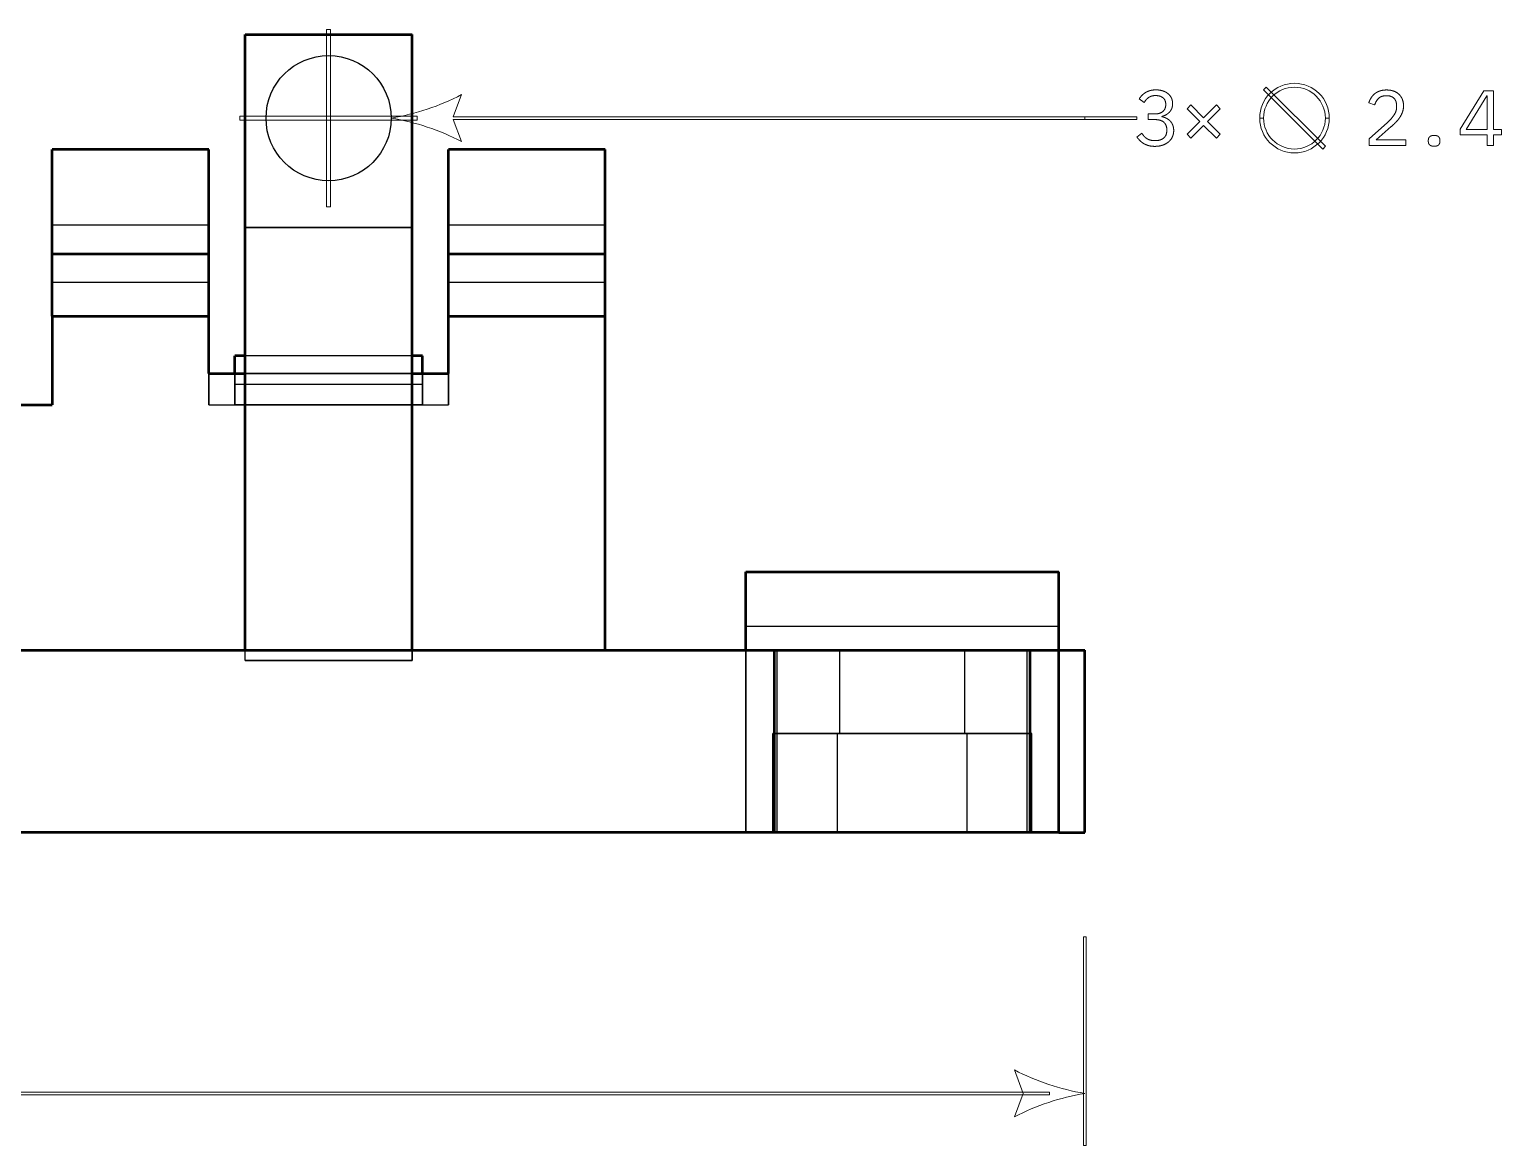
# Model space of a CAD drawing. Header units: millimetres. Extents: x 25 to 584, y 11 to 410.
# Drawn here: x 245.7 to 302.2, y 101.1 to 143.9 of the extents above; entities that cross this region are included whole.
import ezdxf

# ---------------------------------------------------------------- set-up
doc = ezdxf.new("R2010")
doc.units = ezdxf.units.MM
for name, color, linetype, lineweight in [('dims', 7, 'Continuous', 5), ('hidden', 7, 'Continuous', 25), ('part', 7, 'Continuous', 50)]:
    doc.layers.add(name, color=color, linetype=linetype, lineweight=lineweight)

msp = doc.modelspace()

# ---------------------------------------------------------------- linework, layer by layer
at = {"layer": 'dims'}
for p, q in [((257.126, 143.905), (257.126, 137.105)), ((257.276, 143.905), (257.126, 143.905)), ((257.276, 137.105), (257.276, 143.905)), ((261.983, 140.555), (262.301, 141.405)), ((288.291, 141.246), (288.48, 141.102)), ((293.163, 141.692), (293.056, 141.586)), ((293.056, 141.586), (295.324, 139.318)), ((295.431, 139.424), (293.163, 141.692)), ((301.506, 141.548), (300.6, 140.086)), ((300.825, 140.071), (301.62, 141.353)), ((301.872, 141.548), (301.506, 141.548)), ((301.62, 141.353), (301.632, 141.353)), ((301.632, 141.353), (301.632, 140.071)), ((301.872, 140.071), (301.872, 141.548)), ((260.601, 140.58), (253.801, 140.58)), ((253.801, 140.58), (253.801, 140.43)), ((260.601, 140.43), (260.601, 140.58)), ((288.867, 140.664), (288.636, 140.664)), ((288.636, 140.664), (288.636, 140.448)), ((289.305, 141.033), (289.305, 141.012)), ((290.268, 141.009), (290.121, 140.862)), ((290.121, 140.862), (290.61, 140.373)), ((290.757, 140.52), (290.268, 141.009)), ((291.246, 141.009), (290.757, 140.52)), ((290.904, 140.373), (291.393, 140.862)), ((291.393, 140.862), (291.246, 141.009)), ((297.093, 141.091), (297.318, 141.008)), ((298.161, 140.969), (298.161, 140.933)), ((253.801, 140.43), (260.601, 140.43)), ((286.201, 140.555), (261.983, 140.555)), ((262.301, 139.605), (261.983, 140.455)), ((261.983, 140.455), (286.201, 140.455)), ((286.201, 140.455), (286.201, 140.555)), ((288.201, 140.555), (286.201, 140.555)), ((286.201, 140.555), (286.201, 140.455)), ((286.201, 140.455), (288.201, 140.455)), ((288.201, 140.455), (288.201, 140.555)), ((288.636, 140.448), (288.885, 140.448)), ((289.161, 140.559), (289.161, 140.571)), ((289.347, 140.058), (289.347, 140.034)), ((290.61, 140.373), (290.121, 139.884)), ((290.268, 139.737), (290.757, 140.226)), ((290.757, 140.226), (291.246, 139.737)), ((291.393, 139.884), (290.904, 140.373)), ((292.908, 140.505), (293.058, 140.505)), ((293.058, 140.505), (292.908, 140.505)), ((295.428, 140.505), (295.578, 140.505)), ((295.578, 140.505), (295.428, 140.505)), ((297.81, 140.341), (297.111, 139.711)), ((297.372, 139.673), (297.957, 140.183)), ((300.6, 140.086), (300.6, 139.864)), ((301.632, 140.071), (300.825, 140.071)), ((302.184, 140.071), (301.872, 140.071)), ((302.184, 139.864), (302.184, 140.071)), ((288.39, 139.923), (288.201, 139.779)), ((290.121, 139.884), (290.268, 139.737)), ((291.246, 139.737), (291.393, 139.884)), ((297.111, 139.711), (297.111, 139.454)), ((297.111, 139.454), (298.509, 139.454)), ((298.509, 139.673), (297.372, 139.673)), ((298.509, 139.454), (298.509, 139.673)), ((299.376, 139.661), (299.376, 139.606)), ((299.82, 139.606), (299.82, 139.661)), ((300.6, 139.864), (301.632, 139.864)), ((301.632, 139.864), (301.632, 139.454)), ((301.632, 139.454), (301.872, 139.454)), ((301.872, 139.864), (302.184, 139.864)), ((301.872, 139.454), (301.872, 139.864)), ((295.324, 139.318), (295.431, 139.424)), ((257.126, 137.105), (257.276, 137.105)), ((286.251, 109.105), (286.151, 109.105)), ((286.151, 109.105), (286.151, 101.105)), ((286.251, 101.105), (286.251, 109.105)), ((283.501, 104.005), (283.839, 103.105)), ((284.851, 103.155), (220.013, 103.155)), ((220.013, 103.055), (284.851, 103.055)), ((283.839, 103.105), (283.501, 102.205)), ((284.851, 103.055), (284.851, 103.155)), ((286.151, 101.105), (286.251, 101.105))]:
    msp.add_line(p, q, dxfattribs=at)
for centre, radius, start, end in [((294.243, 140.505), 1.335, 0, 180), ((258.101, 149.505), 9.124, -80.5377, -62.5924), ((294.243, 140.505), 1.185, 0, 180), ((258.101, 131.505), 9.124, 62.5924, 80.5377), ((294.243, 140.505), 1.335, 180, 360), ((294.243, 140.505), 1.185, 180, 360), ((287.701, 112.105), 9.124, -117.4076, -99.4623), ((287.701, 94.105), 9.124, 99.4623, 117.4076)]:
    msp.add_arc(centre, radius, start, end, dxfattribs=at)
for points in [[(288.291, 141.246), (288.33, 141.309), (288.387, 141.37)], [(288.387, 141.37), (288.444, 141.432), (288.521, 141.48)], [(288.65, 141.295), (288.546, 141.222), (288.48, 141.102)], [(288.521, 141.48), (288.597, 141.528), (288.698, 141.558)], [(288.921, 141.369), (288.753, 141.369), (288.65, 141.295)], [(288.698, 141.558), (288.798, 141.588), (288.927, 141.588)], [(289.199, 141.285), (289.092, 141.369), (288.921, 141.369)], [(288.927, 141.588), (289.062, 141.588), (289.179, 141.553)], [(289.179, 141.553), (289.296, 141.519), (289.383, 141.451)], [(289.305, 141.033), (289.305, 141.201), (289.199, 141.285)], [(289.383, 141.451), (289.47, 141.384), (289.52, 141.285)], [(289.52, 141.285), (289.569, 141.186), (289.569, 141.06)], [(297.093, 141.091), (297.123, 141.184), (297.176, 141.273)], [(297.176, 141.273), (297.228, 141.361), (297.309, 141.43)], [(297.309, 141.43), (297.39, 141.499), (297.506, 141.541)], [(297.473, 141.267), (297.369, 141.169), (297.318, 141.008)], [(297.768, 141.364), (297.576, 141.364), (297.473, 141.267)], [(297.506, 141.541), (297.621, 141.584), (297.774, 141.584)], [(298.062, 141.261), (297.963, 141.364), (297.768, 141.364)], [(297.774, 141.584), (297.93, 141.584), (298.052, 141.539)], [(298.052, 141.539), (298.173, 141.494), (298.256, 141.412)], [(298.161, 140.969), (298.161, 141.158), (298.062, 141.261)], [(298.256, 141.412), (298.338, 141.331), (298.382, 141.22)], [(298.382, 141.22), (298.425, 141.109), (298.425, 140.978)], [(288.867, 140.664), (289.086, 140.664), (289.196, 140.761)], [(289.32, 140.634), (289.245, 140.592), (289.161, 140.571)], [(289.196, 140.761), (289.305, 140.859), (289.305, 141.012)], [(289.451, 140.736), (289.395, 140.676), (289.32, 140.634)], [(289.538, 140.877), (289.506, 140.796), (289.451, 140.736)], [(289.569, 141.06), (289.569, 140.958), (289.538, 140.877)], [(297.81, 140.341), (297.963, 140.479), (298.062, 140.625)], [(298.062, 140.625), (298.161, 140.771), (298.161, 140.933)], [(298.391, 140.753), (298.356, 140.648), (298.295, 140.552)], [(298.425, 140.978), (298.425, 140.858), (298.391, 140.753)], [(289.232, 140.346), (289.116, 140.448), (288.885, 140.448)], [(289.161, 140.559), (289.248, 140.541), (289.329, 140.5)], [(289.229, 139.743), (289.347, 139.845), (289.347, 140.034)], [(289.347, 140.058), (289.347, 140.244), (289.232, 140.346)], [(289.329, 140.5), (289.41, 140.46), (289.473, 140.395)], [(289.473, 140.395), (289.536, 140.331), (289.574, 140.239)], [(289.611, 140.031), (289.611, 139.896), (289.559, 139.783)], [(289.574, 140.239), (289.611, 140.148), (289.611, 140.031)], [(298.148, 140.364), (298.062, 140.273), (297.957, 140.183)], [(298.295, 140.552), (298.233, 140.456), (298.148, 140.364)], [(288.311, 139.647), (288.249, 139.71), (288.201, 139.779)], [(288.455, 139.533), (288.372, 139.584), (288.311, 139.647)], [(288.39, 139.923), (288.432, 139.86), (288.477, 139.809)], [(288.644, 139.452), (288.537, 139.482), (288.455, 139.533)], [(288.477, 139.809), (288.522, 139.758), (288.581, 139.72)], [(288.581, 139.72), (288.639, 139.683), (288.714, 139.662)], [(288.888, 139.422), (288.75, 139.422), (288.644, 139.452)], [(288.714, 139.662), (288.789, 139.641), (288.888, 139.641)], [(288.888, 139.641), (289.11, 139.641), (289.229, 139.743)], [(289.184, 139.467), (289.05, 139.422), (288.888, 139.422)], [(289.412, 139.591), (289.317, 139.512), (289.184, 139.467)], [(289.559, 139.783), (289.506, 139.671), (289.412, 139.591)], [(299.376, 139.661), (299.376, 139.739), (299.426, 139.79)], [(299.426, 139.477), (299.376, 139.529), (299.376, 139.606)], [(299.426, 139.79), (299.475, 139.841), (299.598, 139.841)], [(299.598, 139.426), (299.475, 139.426), (299.426, 139.477)], [(299.598, 139.841), (299.721, 139.841), (299.771, 139.79)], [(299.771, 139.477), (299.721, 139.426), (299.598, 139.426)], [(299.771, 139.79), (299.82, 139.739), (299.82, 139.661)], [(299.82, 139.606), (299.82, 139.529), (299.771, 139.477)]]:
    msp.add_open_spline(points, degree=2, dxfattribs=at)
at = {"layer": 'hidden'}
for p, q in [((254.001, 136.305), (254.001, 143.705)), ((254.001, 143.705), (260.401, 143.705)), ((260.401, 136.305), (260.401, 143.705)), ((252.601, 136.405), (246.601, 136.405)), ((254.001, 136.305), (254.001, 130.705)), ((254.001, 136.305), (260.401, 136.305)), ((260.401, 136.305), (254.001, 136.305)), ((260.401, 136.305), (260.401, 130.705)), ((267.801, 136.405), (261.801, 136.405)), ((246.601, 132.905), (246.601, 135.305)), ((246.601, 135.305), (252.601, 135.305)), ((252.601, 132.905), (252.601, 135.305)), ((261.801, 132.905), (261.801, 135.305)), ((261.801, 135.305), (267.801, 135.305)), ((267.801, 132.905), (267.801, 135.305)), ((252.601, 134.205), (246.601, 134.205)), ((267.801, 134.205), (261.801, 134.205)), ((246.601, 132.905), (252.601, 132.905)), ((246.601, 129.505), (246.601, 132.905)), ((252.601, 132.905), (246.601, 132.905)), ((252.601, 132.905), (246.601, 132.905)), ((252.601, 129.505), (252.601, 132.905)), ((261.801, 132.905), (267.801, 132.905)), ((261.801, 129.505), (261.801, 132.905)), ((267.801, 132.905), (261.801, 132.905)), ((267.801, 132.905), (261.801, 132.905)), ((267.801, 132.905), (267.801, 120.105)), ((253.601, 131.385), (253.601, 130.293)), ((260.401, 131.385), (254.001, 131.385)), ((260.801, 131.385), (260.801, 130.293)), ((252.601, 130.705), (252.601, 129.505)), ((252.601, 130.705), (253.601, 130.705)), ((253.601, 130.705), (260.801, 130.705)), ((253.601, 129.505), (253.601, 130.705)), ((254.001, 119.705), (254.001, 130.705)), ((260.401, 130.705), (254.001, 130.705)), ((260.401, 130.705), (260.401, 119.705)), ((260.801, 130.705), (261.801, 130.705)), ((260.801, 129.505), (260.801, 130.705)), ((261.801, 130.705), (261.801, 129.505)), ((260.801, 130.293), (253.601, 130.293)), ((253.601, 130.293), (253.601, 129.505)), ((260.801, 130.293), (260.801, 129.505)), ((236.311, 129.505), (246.601, 129.505)), ((252.601, 129.505), (261.801, 129.505)), ((252.601, 129.505), (253.601, 129.505)), ((260.801, 129.505), (253.601, 129.505)), ((260.801, 129.505), (261.801, 129.505)), ((273.201, 120.105), (273.201, 123.105)), ((285.201, 123.105), (273.201, 123.105)), ((285.201, 123.105), (273.201, 123.105)), ((273.201, 123.105), (285.201, 123.105)), ((285.201, 120.105), (285.201, 123.105)), ((285.201, 121.005), (273.201, 121.005)), ((204.761, 120.105), (273.201, 120.105)), ((254.001, 119.705), (254.001, 120.105)), ((260.401, 119.705), (254.001, 119.705)), ((254.001, 119.705), (260.401, 119.705)), ((260.401, 119.705), (260.401, 120.105)), ((274.407, 120.105), (267.801, 120.105)), ((273.201, 120.105), (267.801, 120.105)), ((273.201, 120.105), (273.201, 113.105)), ((273.201, 113.105), (273.201, 120.105)), ((273.201, 120.105), (285.201, 120.105)), ((273.201, 120.105), (285.201, 120.105)), ((274.407, 113.105), (274.407, 120.105)), ((276.801, 116.905), (276.801, 120.105)), ((276.801, 116.905), (276.801, 120.105)), ((281.601, 116.905), (281.601, 120.105)), ((281.601, 116.905), (281.601, 120.105)), ((283.996, 113.105), (283.996, 120.105)), ((285.201, 120.105), (283.996, 120.105)), ((285.201, 113.105), (285.201, 120.105)), ((285.201, 113.105), (285.201, 120.105)), ((285.201, 113.105), (285.201, 120.105)), ((285.201, 113.105), (285.201, 120.105)), ((285.201, 113.105), (285.201, 120.105)), ((286.201, 113.105), (286.201, 120.105)), ((276.719, 116.905), (274.236, 116.905)), ((274.236, 113.105), (274.236, 116.905)), ((274.236, 116.905), (276.719, 116.905)), ((276.719, 116.905), (274.236, 116.905)), ((274.236, 113.105), (274.236, 116.905)), ((274.236, 116.905), (276.719, 116.905)), ((281.684, 116.905), (276.719, 116.905)), ((276.719, 113.105), (276.719, 116.905)), ((276.719, 113.105), (276.719, 116.905)), ((276.719, 116.905), (281.684, 116.905)), ((281.684, 116.905), (276.719, 116.905)), ((276.719, 113.105), (276.719, 116.905)), ((276.719, 113.105), (276.719, 116.905)), ((276.719, 116.905), (281.684, 116.905)), ((284.167, 116.905), (281.684, 116.905)), ((281.684, 113.105), (281.684, 116.905)), ((281.684, 113.105), (281.684, 116.905)), ((281.684, 116.905), (284.167, 116.905)), ((284.167, 116.905), (281.684, 116.905)), ((281.684, 113.105), (281.684, 116.905)), ((281.684, 113.105), (281.684, 116.905)), ((281.684, 116.905), (284.167, 116.905)), ((284.167, 113.105), (284.167, 116.905)), ((284.167, 113.105), (284.167, 116.905)), ((203.556, 113.105), (274.407, 113.105)), ((204.761, 113.105), (273.201, 113.105)), ((204.761, 113.105), (273.201, 113.105)), ((276.719, 113.105), (274.236, 113.105)), ((274.236, 113.105), (276.719, 113.105)), ((276.719, 113.105), (274.236, 113.105)), ((274.236, 113.105), (276.719, 113.105)), ((281.684, 113.105), (276.719, 113.105)), ((276.719, 113.105), (281.684, 113.105)), ((281.684, 113.105), (276.719, 113.105)), ((276.719, 113.105), (281.684, 113.105)), ((281.684, 113.105), (284.167, 113.105)), ((284.167, 113.105), (281.684, 113.105)), ((281.684, 113.105), (284.167, 113.105)), ((284.167, 113.105), (281.684, 113.105)), ((283.996, 113.105), (285.201, 113.105))]:
    msp.add_line(p, q, dxfattribs=at)
msp.add_circle((257.201, 140.505), 2.4, dxfattribs=at)
msp.add_circle((257.201, 140.505), 2.4, dxfattribs=at)
for points, degree, knots in [([(246.601, 139.305), (246.601, 139.292), (246.601, 139.28), (246.601, 139.242), (246.601, 139.205), (246.601, 139.143), (246.601, 139.081), (246.601, 138.995), (246.601, 138.909), (246.601, 138.8), (246.601, 138.692), (246.601, 138.562), (246.601, 138.432), (246.601, 138.283), (246.601, 138.133), (246.601, 137.966), (246.601, 137.799), (246.601, 137.616), (246.601, 137.433), (246.601, 137.237), (246.601, 137.041), (246.601, 136.833), (246.601, 136.626), (246.601, 136.411), (246.601, 136.195), (246.601, 135.754), (246.601, 135.305)], 2, [0, 0, 0, 0.071429, 0.071429, 0.142857, 0.142857, 0.214286, 0.214286, 0.285714, 0.285714, 0.357143, 0.357143, 0.428571, 0.428571, 0.5, 0.5, 0.571429, 0.571429, 0.642857, 0.642857, 0.714286, 0.714286, 0.785714, 0.785714, 0.857143, 0.857143, 1, 1, 1]), ([(252.601, 139.305), (252.601, 139.292), (252.601, 139.28), (252.601, 139.242), (252.601, 139.205), (252.601, 139.143), (252.601, 139.081), (252.601, 138.995), (252.601, 138.909), (252.601, 138.8), (252.601, 138.692), (252.601, 138.562), (252.601, 138.432), (252.601, 138.283), (252.601, 138.133), (252.601, 137.966), (252.601, 137.799), (252.601, 137.616), (252.601, 137.433), (252.601, 137.237), (252.601, 137.041), (252.601, 136.833), (252.601, 136.626), (252.601, 136.411), (252.601, 136.195), (252.601, 135.754), (252.601, 135.305)], 2, [0, 0, 0, 0.071429, 0.071429, 0.142857, 0.142857, 0.214286, 0.214286, 0.285714, 0.285714, 0.357143, 0.357143, 0.428571, 0.428571, 0.5, 0.5, 0.571429, 0.571429, 0.642857, 0.642857, 0.714286, 0.714286, 0.785714, 0.785714, 0.857143, 0.857143, 1, 1, 1]), ([(261.801, 139.305), (261.801, 139.292), (261.801, 139.28), (261.801, 139.242), (261.801, 139.205), (261.801, 139.143), (261.801, 139.081), (261.801, 138.995), (261.801, 138.909), (261.801, 138.8), (261.801, 138.692), (261.801, 138.562), (261.801, 138.432), (261.801, 138.283), (261.801, 138.133), (261.801, 137.966), (261.801, 137.799), (261.801, 137.616), (261.801, 137.433), (261.801, 137.237), (261.801, 137.041), (261.801, 136.833), (261.801, 136.626), (261.801, 136.411), (261.801, 136.195), (261.801, 135.754), (261.801, 135.305)], 2, [0, 0, 0, 0.071429, 0.071429, 0.142857, 0.142857, 0.214286, 0.214286, 0.285714, 0.285714, 0.357143, 0.357143, 0.428571, 0.428571, 0.5, 0.5, 0.571429, 0.571429, 0.642857, 0.642857, 0.714286, 0.714286, 0.785714, 0.785714, 0.857143, 0.857143, 1, 1, 1]), ([(267.801, 139.305), (267.801, 139.292), (267.801, 139.28), (267.801, 139.242), (267.801, 139.205), (267.801, 139.143), (267.801, 139.081), (267.801, 138.995), (267.801, 138.909), (267.801, 138.8), (267.801, 138.692), (267.801, 138.562), (267.801, 138.432), (267.801, 138.283), (267.801, 138.133), (267.801, 137.966), (267.801, 137.799), (267.801, 137.616), (267.801, 137.433), (267.801, 137.237), (267.801, 137.041), (267.801, 136.833), (267.801, 136.626), (267.801, 136.411), (267.801, 136.195), (267.801, 135.754), (267.801, 135.305)], 2, [0, 0, 0, 0.071429, 0.071429, 0.142857, 0.142857, 0.214286, 0.214286, 0.285714, 0.285714, 0.357143, 0.357143, 0.428571, 0.428571, 0.5, 0.5, 0.571429, 0.571429, 0.642857, 0.642857, 0.714286, 0.714286, 0.785714, 0.785714, 0.857143, 0.857143, 1, 1, 1]), ([(246.601, 135.305), (246.601, 135.491), (246.601, 135.668), (246.601, 135.784), (246.601, 135.89), (246.601, 135.941), (246.601, 135.991), (246.601, 136.037), (246.601, 136.083), (246.601, 136.124), (246.601, 136.165), (246.601, 136.201), (246.601, 136.236), (246.601, 136.266), (246.601, 136.296), (246.601, 136.32), (246.601, 136.343), (246.601, 136.36), (246.601, 136.377), (246.601, 136.388), (246.601, 136.398), (246.601, 136.402), (246.601, 136.405)], 2, [0, 0, 0, 0.336599, 0.336599, 0.560999, 0.560999, 0.673198, 0.673198, 0.785398, 0.785398, 0.897598, 0.897598, 1.009798, 1.009798, 1.121997, 1.121997, 1.234197, 1.234197, 1.346397, 1.346397, 1.458597, 1.458597, 1.570796, 1.570796, 1.570796]), ([(252.601, 135.305), (252.601, 135.491), (252.601, 135.668), (252.601, 135.784), (252.601, 135.89), (252.601, 135.941), (252.601, 135.991), (252.601, 136.037), (252.601, 136.083), (252.601, 136.124), (252.601, 136.165), (252.601, 136.201), (252.601, 136.236), (252.601, 136.266), (252.601, 136.296), (252.601, 136.32), (252.601, 136.343), (252.601, 136.36), (252.601, 136.377), (252.601, 136.388), (252.601, 136.398), (252.601, 136.402), (252.601, 136.405)], 2, [0, 0, 0, 0.336599, 0.336599, 0.560999, 0.560999, 0.673198, 0.673198, 0.785398, 0.785398, 0.897598, 0.897598, 1.009798, 1.009798, 1.121997, 1.121997, 1.234197, 1.234197, 1.346397, 1.346397, 1.458597, 1.458597, 1.570796, 1.570796, 1.570796]), ([(261.801, 135.305), (261.801, 135.491), (261.801, 135.668), (261.801, 135.784), (261.801, 135.89), (261.801, 135.941), (261.801, 135.991), (261.801, 136.037), (261.801, 136.083), (261.801, 136.124), (261.801, 136.165), (261.801, 136.201), (261.801, 136.236), (261.801, 136.266), (261.801, 136.296), (261.801, 136.32), (261.801, 136.343), (261.801, 136.36), (261.801, 136.377), (261.801, 136.388), (261.801, 136.398), (261.801, 136.402), (261.801, 136.405)], 2, [0, 0, 0, 0.336599, 0.336599, 0.560999, 0.560999, 0.673198, 0.673198, 0.785398, 0.785398, 0.897598, 0.897598, 1.009798, 1.009798, 1.121997, 1.121997, 1.234197, 1.234197, 1.346397, 1.346397, 1.458597, 1.458597, 1.570796, 1.570796, 1.570796]), ([(267.801, 135.305), (267.801, 135.491), (267.801, 135.668), (267.801, 135.784), (267.801, 135.89), (267.801, 135.941), (267.801, 135.991), (267.801, 136.037), (267.801, 136.083), (267.801, 136.124), (267.801, 136.165), (267.801, 136.201), (267.801, 136.236), (267.801, 136.266), (267.801, 136.296), (267.801, 136.32), (267.801, 136.343), (267.801, 136.36), (267.801, 136.377), (267.801, 136.388), (267.801, 136.398), (267.801, 136.402), (267.801, 136.405)], 2, [0, 0, 0, 0.336599, 0.336599, 0.560999, 0.560999, 0.673198, 0.673198, 0.785398, 0.785398, 0.897598, 0.897598, 1.009798, 1.009798, 1.121997, 1.121997, 1.234197, 1.234197, 1.346397, 1.346397, 1.458597, 1.458597, 1.570796, 1.570796, 1.570796]), ([(246.601, 134.205), (246.601, 134.207), (246.601, 134.21), (246.601, 134.212), (246.601, 134.219), (246.601, 134.226), (246.601, 134.233), (246.601, 134.244), (246.601, 134.255), (246.601, 134.267), (246.601, 134.282), (246.601, 134.298), (246.601, 134.314), (246.601, 134.334), (246.601, 134.354), (246.601, 134.374), (246.601, 134.397), (246.601, 134.421), (246.601, 134.445), (246.601, 134.472), (246.601, 134.5), (246.601, 134.527), (246.601, 134.558), (246.601, 134.589), (246.601, 134.619), (246.601, 134.685), (246.601, 134.754), (246.601, 134.828), (246.601, 134.977), (246.601, 135.14), (246.601, 135.305)], 3, [0, 0, 0, 0, 0.071429, 0.071429, 0.071429, 0.142857, 0.142857, 0.142857, 0.214286, 0.214286, 0.214286, 0.285714, 0.285714, 0.285714, 0.357143, 0.357143, 0.357143, 0.428571, 0.428571, 0.428571, 0.5, 0.5, 0.5, 0.571429, 0.571429, 0.571429, 0.714286, 0.714286, 0.714286, 1, 1, 1, 1]), ([(252.601, 134.205), (252.601, 134.207), (252.601, 134.21), (252.601, 134.212), (252.601, 134.219), (252.601, 134.226), (252.601, 134.233), (252.601, 134.244), (252.601, 134.255), (252.601, 134.267), (252.601, 134.282), (252.601, 134.298), (252.601, 134.314), (252.601, 134.334), (252.601, 134.354), (252.601, 134.374), (252.601, 134.397), (252.601, 134.421), (252.601, 134.445), (252.601, 134.472), (252.601, 134.5), (252.601, 134.527), (252.601, 134.558), (252.601, 134.589), (252.601, 134.619), (252.601, 134.685), (252.601, 134.754), (252.601, 134.828), (252.601, 134.977), (252.601, 135.14), (252.601, 135.305)], 3, [0, 0, 0, 0, 0.071429, 0.071429, 0.071429, 0.142857, 0.142857, 0.142857, 0.214286, 0.214286, 0.214286, 0.285714, 0.285714, 0.285714, 0.357143, 0.357143, 0.357143, 0.428571, 0.428571, 0.428571, 0.5, 0.5, 0.5, 0.571429, 0.571429, 0.571429, 0.714286, 0.714286, 0.714286, 1, 1, 1, 1]), ([(261.801, 134.205), (261.801, 134.207), (261.801, 134.21), (261.801, 134.212), (261.801, 134.219), (261.801, 134.226), (261.801, 134.233), (261.801, 134.244), (261.801, 134.255), (261.801, 134.267), (261.801, 134.282), (261.801, 134.298), (261.801, 134.314), (261.801, 134.334), (261.801, 134.354), (261.801, 134.374), (261.801, 134.397), (261.801, 134.421), (261.801, 134.445), (261.801, 134.472), (261.801, 134.5), (261.801, 134.527), (261.801, 134.558), (261.801, 134.589), (261.801, 134.619), (261.801, 134.685), (261.801, 134.754), (261.801, 134.828), (261.801, 134.977), (261.801, 135.14), (261.801, 135.305)], 3, [0, 0, 0, 0, 0.071429, 0.071429, 0.071429, 0.142857, 0.142857, 0.142857, 0.214286, 0.214286, 0.214286, 0.285714, 0.285714, 0.285714, 0.357143, 0.357143, 0.357143, 0.428571, 0.428571, 0.428571, 0.5, 0.5, 0.5, 0.571429, 0.571429, 0.571429, 0.714286, 0.714286, 0.714286, 1, 1, 1, 1]), ([(267.801, 134.205), (267.801, 134.207), (267.801, 134.21), (267.801, 134.212), (267.801, 134.219), (267.801, 134.226), (267.801, 134.233), (267.801, 134.244), (267.801, 134.255), (267.801, 134.267), (267.801, 134.282), (267.801, 134.298), (267.801, 134.314), (267.801, 134.334), (267.801, 134.354), (267.801, 134.374), (267.801, 134.397), (267.801, 134.421), (267.801, 134.445), (267.801, 134.472), (267.801, 134.5), (267.801, 134.527), (267.801, 134.558), (267.801, 134.589), (267.801, 134.619), (267.801, 134.685), (267.801, 134.754), (267.801, 134.828), (267.801, 134.977), (267.801, 135.14), (267.801, 135.305)], 3, [0, 0, 0, 0, 0.071429, 0.071429, 0.071429, 0.142857, 0.142857, 0.142857, 0.214286, 0.214286, 0.214286, 0.285714, 0.285714, 0.285714, 0.357143, 0.357143, 0.357143, 0.428571, 0.428571, 0.428571, 0.5, 0.5, 0.5, 0.571429, 0.571429, 0.571429, 0.714286, 0.714286, 0.714286, 1, 1, 1, 1]), ([(276.801, 120.105), (276.809, 120.105), (276.817, 120.105), (276.839, 120.105), (276.862, 120.105), (276.899, 120.105), (276.936, 120.105), (276.988, 120.105), (277.039, 120.105), (277.104, 120.105), (277.169, 120.105), (277.247, 120.105), (277.325, 120.105), (277.415, 120.105), (277.504, 120.105), (277.605, 120.105), (277.705, 120.105), (277.815, 120.105), (277.925, 120.105), (278.042, 120.105), (278.16, 120.105), (278.284, 120.105), (278.409, 120.105), (278.538, 120.105), (278.667, 120.105), (278.932, 120.105), (279.201, 120.105)], 2, [0, 0, 0, 0.071429, 0.071429, 0.142857, 0.142857, 0.214286, 0.214286, 0.285714, 0.285714, 0.357143, 0.357143, 0.428571, 0.428571, 0.5, 0.5, 0.571429, 0.571429, 0.642857, 0.642857, 0.714286, 0.714286, 0.785714, 0.785714, 0.857143, 0.857143, 1, 1, 1]), ([(276.801, 120.105), (276.809, 120.105), (276.817, 120.105), (276.839, 120.105), (276.862, 120.105), (276.899, 120.105), (276.936, 120.105), (276.988, 120.105), (277.039, 120.105), (277.104, 120.105), (277.169, 120.105), (277.247, 120.105), (277.325, 120.105), (277.415, 120.105), (277.504, 120.105), (277.605, 120.105), (277.705, 120.105), (277.815, 120.105), (277.925, 120.105), (278.042, 120.105), (278.16, 120.105), (278.284, 120.105), (278.409, 120.105), (278.538, 120.105), (278.667, 120.105), (278.932, 120.105), (279.201, 120.105)], 2, [0, 0, 0, 0.071429, 0.071429, 0.142857, 0.142857, 0.214286, 0.214286, 0.285714, 0.285714, 0.357143, 0.357143, 0.428571, 0.428571, 0.5, 0.5, 0.571429, 0.571429, 0.642857, 0.642857, 0.714286, 0.714286, 0.785714, 0.785714, 0.857143, 0.857143, 1, 1, 1]), ([(279.201, 120.105), (279.336, 120.105), (279.47, 120.105), (279.737, 120.105), (279.994, 120.105), (280.118, 120.105), (280.243, 120.105), (280.361, 120.105), (280.478, 120.105), (280.588, 120.105), (280.698, 120.105), (280.798, 120.105), (280.899, 120.105), (280.988, 120.105), (281.078, 120.105), (281.156, 120.105), (281.234, 120.105), (281.299, 120.105), (281.364, 120.105), (281.415, 120.105), (281.467, 120.105), (281.504, 120.105), (281.541, 120.105), (281.564, 120.105), (281.586, 120.105), (281.594, 120.105), (281.601, 120.105)], 2, [0, 0, 0, 0.1122, 0.1122, 0.336599, 0.336599, 0.448799, 0.448799, 0.560999, 0.560999, 0.673198, 0.673198, 0.785398, 0.785398, 0.897598, 0.897598, 1.009798, 1.009798, 1.121997, 1.121997, 1.234197, 1.234197, 1.346397, 1.346397, 1.458597, 1.458597, 1.570796, 1.570796, 1.570796]), ([(279.201, 120.105), (279.336, 120.105), (279.47, 120.105), (279.737, 120.105), (279.994, 120.105), (280.118, 120.105), (280.243, 120.105), (280.361, 120.105), (280.478, 120.105), (280.588, 120.105), (280.698, 120.105), (280.798, 120.105), (280.899, 120.105), (280.988, 120.105), (281.078, 120.105), (281.156, 120.105), (281.234, 120.105), (281.299, 120.105), (281.364, 120.105), (281.415, 120.105), (281.467, 120.105), (281.504, 120.105), (281.541, 120.105), (281.564, 120.105), (281.586, 120.105), (281.594, 120.105), (281.601, 120.105)], 2, [0, 0, 0, 0.1122, 0.1122, 0.336599, 0.336599, 0.448799, 0.448799, 0.560999, 0.560999, 0.673198, 0.673198, 0.785398, 0.785398, 0.897598, 0.897598, 1.009798, 1.009798, 1.121997, 1.121997, 1.234197, 1.234197, 1.346397, 1.346397, 1.458597, 1.458597, 1.570796, 1.570796, 1.570796]), ([(276.801, 116.905), (276.809, 116.905), (276.817, 116.905), (276.839, 116.905), (276.862, 116.905), (276.899, 116.905), (276.936, 116.905), (276.988, 116.905), (277.039, 116.905), (277.104, 116.905), (277.169, 116.905), (277.247, 116.905), (277.325, 116.905), (277.415, 116.905), (277.504, 116.905), (277.605, 116.905), (277.705, 116.905), (277.815, 116.905), (277.925, 116.905), (278.042, 116.905), (278.16, 116.905), (278.284, 116.905), (278.409, 116.905), (278.538, 116.905), (278.667, 116.905), (278.932, 116.905), (279.201, 116.905)], 2, [0, 0, 0, 0.071429, 0.071429, 0.142857, 0.142857, 0.214286, 0.214286, 0.285714, 0.285714, 0.357143, 0.357143, 0.428571, 0.428571, 0.5, 0.5, 0.571429, 0.571429, 0.642857, 0.642857, 0.714286, 0.714286, 0.785714, 0.785714, 0.857143, 0.857143, 1, 1, 1]), ([(276.801, 116.905), (276.809, 116.905), (276.817, 116.905), (276.839, 116.905), (276.862, 116.905), (276.899, 116.905), (276.936, 116.905), (276.988, 116.905), (277.039, 116.905), (277.104, 116.905), (277.169, 116.905), (277.247, 116.905), (277.325, 116.905), (277.415, 116.905), (277.504, 116.905), (277.605, 116.905), (277.705, 116.905), (277.815, 116.905), (277.925, 116.905), (278.042, 116.905), (278.16, 116.905), (278.284, 116.905), (278.409, 116.905), (278.538, 116.905), (278.667, 116.905), (278.932, 116.905), (279.201, 116.905)], 2, [0, 0, 0, 0.071429, 0.071429, 0.142857, 0.142857, 0.214286, 0.214286, 0.285714, 0.285714, 0.357143, 0.357143, 0.428571, 0.428571, 0.5, 0.5, 0.571429, 0.571429, 0.642857, 0.642857, 0.714286, 0.714286, 0.785714, 0.785714, 0.857143, 0.857143, 1, 1, 1]), ([(279.201, 116.905), (279.336, 116.905), (279.47, 116.905), (279.737, 116.905), (279.994, 116.905), (280.118, 116.905), (280.243, 116.905), (280.361, 116.905), (280.478, 116.905), (280.588, 116.905), (280.698, 116.905), (280.798, 116.905), (280.899, 116.905), (280.988, 116.905), (281.078, 116.905), (281.156, 116.905), (281.234, 116.905), (281.299, 116.905), (281.364, 116.905), (281.415, 116.905), (281.467, 116.905), (281.504, 116.905), (281.541, 116.905), (281.564, 116.905), (281.586, 116.905), (281.594, 116.905), (281.601, 116.905)], 2, [0, 0, 0, 0.1122, 0.1122, 0.336599, 0.336599, 0.448799, 0.448799, 0.560999, 0.560999, 0.673198, 0.673198, 0.785398, 0.785398, 0.897598, 0.897598, 1.009798, 1.009798, 1.121997, 1.121997, 1.234197, 1.234197, 1.346397, 1.346397, 1.458597, 1.458597, 1.570796, 1.570796, 1.570796]), ([(279.201, 116.905), (279.336, 116.905), (279.47, 116.905), (279.737, 116.905), (279.994, 116.905), (280.118, 116.905), (280.243, 116.905), (280.361, 116.905), (280.478, 116.905), (280.588, 116.905), (280.698, 116.905), (280.798, 116.905), (280.899, 116.905), (280.988, 116.905), (281.078, 116.905), (281.156, 116.905), (281.234, 116.905), (281.299, 116.905), (281.364, 116.905), (281.415, 116.905), (281.467, 116.905), (281.504, 116.905), (281.541, 116.905), (281.564, 116.905), (281.586, 116.905), (281.594, 116.905), (281.601, 116.905)], 2, [0, 0, 0, 0.1122, 0.1122, 0.336599, 0.336599, 0.448799, 0.448799, 0.560999, 0.560999, 0.673198, 0.673198, 0.785398, 0.785398, 0.897598, 0.897598, 1.009798, 1.009798, 1.121997, 1.121997, 1.234197, 1.234197, 1.346397, 1.346397, 1.458597, 1.458597, 1.570796, 1.570796, 1.570796])]:
    msp.add_open_spline(points, degree=degree, knots=knots, dxfattribs=at)
for points in [[(246.601, 136.405), (246.601, 136.377), (246.601, 136.296), (246.601, 136.165), (246.601, 135.991), (246.601, 135.782), (246.601, 135.55), (246.601, 135.305), (246.601, 135.06), (246.601, 134.828), (246.601, 134.619), (246.601, 134.445), (246.601, 134.314), (246.601, 134.233), (246.601, 134.205)], [(252.601, 136.405), (252.601, 136.377), (252.601, 136.296), (252.601, 136.165), (252.601, 135.991), (252.601, 135.782), (252.601, 135.55), (252.601, 135.305), (252.601, 135.06), (252.601, 134.828), (252.601, 134.619), (252.601, 134.445), (252.601, 134.314), (252.601, 134.233), (252.601, 134.205)], [(261.801, 136.405), (261.801, 136.377), (261.801, 136.296), (261.801, 136.165), (261.801, 135.991), (261.801, 135.782), (261.801, 135.55), (261.801, 135.305), (261.801, 135.06), (261.801, 134.828), (261.801, 134.619), (261.801, 134.445), (261.801, 134.314), (261.801, 134.233), (261.801, 134.205)], [(267.801, 136.405), (267.801, 136.377), (267.801, 136.296), (267.801, 136.165), (267.801, 135.991), (267.801, 135.782), (267.801, 135.55), (267.801, 135.305), (267.801, 135.06), (267.801, 134.828), (267.801, 134.619), (267.801, 134.445), (267.801, 134.314), (267.801, 134.233), (267.801, 134.205)], [(273.201, 123.105), (273.201, 122.822), (273.201, 122.558), (273.201, 122.314), (273.201, 122.09), (273.201, 121.886), (273.201, 121.702), (273.201, 121.54), (273.201, 121.399), (273.201, 121.279), (273.201, 121.18), (273.201, 121.104), (273.201, 121.049), (273.201, 121.016), (273.201, 121.005)], [(273.201, 121.005), (273.201, 121.016), (273.201, 121.049), (273.201, 121.104), (273.201, 121.18), (273.201, 121.279), (273.201, 121.399), (273.201, 121.54), (273.201, 121.702), (273.201, 121.886), (273.201, 122.09), (273.201, 122.314), (273.201, 122.558), (273.201, 122.822), (273.201, 123.105)], [(285.201, 123.105), (285.201, 122.822), (285.201, 122.558), (285.201, 122.314), (285.201, 122.09), (285.201, 121.886), (285.201, 121.702), (285.201, 121.54), (285.201, 121.399), (285.201, 121.279), (285.201, 121.18), (285.201, 121.104), (285.201, 121.049), (285.201, 121.016), (285.201, 121.005)], [(285.201, 121.005), (285.201, 121.016), (285.201, 121.049), (285.201, 121.104), (285.201, 121.18), (285.201, 121.279), (285.201, 121.399), (285.201, 121.54), (285.201, 121.702), (285.201, 121.886), (285.201, 122.09), (285.201, 122.314), (285.201, 122.558), (285.201, 122.822), (285.201, 123.105)], [(283.996, 120.105), (283.42, 120.105), (282.794, 120.105), (282.127, 120.105), (281.426, 120.105), (280.699, 120.105), (279.955, 120.105), (279.201, 120.105), (278.448, 120.105), (277.704, 120.105), (276.977, 120.105), (276.276, 120.105), (275.609, 120.105), (274.983, 120.105), (274.407, 120.105)], [(281.601, 120.105), (281.541, 120.105), (281.364, 120.105), (281.078, 120.105), (280.698, 120.105), (280.243, 120.105), (279.736, 120.105), (279.201, 120.105), (278.667, 120.105), (278.16, 120.105), (277.705, 120.105), (277.325, 120.105), (277.039, 120.105), (276.862, 120.105), (276.801, 120.105)], [(281.601, 120.105), (281.541, 120.105), (281.364, 120.105), (281.078, 120.105), (280.698, 120.105), (280.243, 120.105), (279.736, 120.105), (279.201, 120.105), (278.667, 120.105), (278.16, 120.105), (277.705, 120.105), (277.325, 120.105), (277.039, 120.105), (276.862, 120.105), (276.801, 120.105)], [(285.201, 120.105), (285.336, 120.105), (285.462, 120.105), (285.578, 120.105), (285.685, 120.105), (285.782, 120.105), (285.87, 120.105), (285.947, 120.105), (286.014, 120.105), (286.071, 120.105), (286.118, 120.105), (286.154, 120.105), (286.181, 120.105), (286.196, 120.105), (286.201, 120.105)], [(286.201, 120.105), (286.196, 120.105), (286.181, 120.105), (286.154, 120.105), (286.118, 120.105), (286.071, 120.105), (286.014, 120.105), (285.947, 120.105), (285.87, 120.105), (285.782, 120.105), (285.685, 120.105), (285.578, 120.105), (285.462, 120.105), (285.336, 120.105), (285.201, 120.105)], [(286.201, 120.105), (286.196, 120.105), (286.181, 120.105), (286.154, 120.105), (286.118, 120.105), (286.071, 120.105), (286.014, 120.105), (285.947, 120.105), (285.87, 120.105), (285.782, 120.105), (285.685, 120.105), (285.578, 120.105), (285.462, 120.105), (285.336, 120.105), (285.201, 120.105)], [(281.601, 116.905), (281.541, 116.905), (281.364, 116.905), (281.078, 116.905), (280.698, 116.905), (280.243, 116.905), (279.736, 116.905), (279.201, 116.905), (278.667, 116.905), (278.16, 116.905), (277.705, 116.905), (277.325, 116.905), (277.039, 116.905), (276.862, 116.905), (276.801, 116.905)], [(281.601, 116.905), (281.541, 116.905), (281.364, 116.905), (281.078, 116.905), (280.698, 116.905), (280.243, 116.905), (279.736, 116.905), (279.201, 116.905), (278.667, 116.905), (278.16, 116.905), (277.705, 116.905), (277.325, 116.905), (277.039, 116.905), (276.862, 116.905), (276.801, 116.905)], [(283.996, 113.105), (283.42, 113.105), (282.794, 113.105), (282.127, 113.105), (281.426, 113.105), (280.699, 113.105), (279.955, 113.105), (279.201, 113.105), (278.448, 113.105), (277.704, 113.105), (276.977, 113.105), (276.276, 113.105), (275.609, 113.105), (274.983, 113.105), (274.407, 113.105)], [(286.201, 113.105), (286.196, 113.105), (286.181, 113.105), (286.154, 113.105), (286.118, 113.105), (286.071, 113.105), (286.014, 113.105), (285.947, 113.105), (285.87, 113.105), (285.782, 113.105), (285.685, 113.105), (285.578, 113.105), (285.462, 113.105), (285.336, 113.105), (285.201, 113.105)], [(285.201, 113.105), (285.336, 113.105), (285.462, 113.105), (285.578, 113.105), (285.685, 113.105), (285.782, 113.105), (285.87, 113.105), (285.947, 113.105), (286.014, 113.105), (286.071, 113.105), (286.118, 113.105), (286.154, 113.105), (286.181, 113.105), (286.196, 113.105), (286.201, 113.105)], [(286.201, 113.105), (286.196, 113.105), (286.181, 113.105), (286.154, 113.105), (286.118, 113.105), (286.071, 113.105), (286.014, 113.105), (285.947, 113.105), (285.87, 113.105), (285.782, 113.105), (285.685, 113.105), (285.578, 113.105), (285.462, 113.105), (285.336, 113.105), (285.201, 113.105)]]:
    msp.add_open_spline(points, degree=1, dxfattribs=at)
at = {"layer": 'part'}
for p, q in [((254.001, 120.105), (254.001, 143.705)), ((254.001, 143.705), (260.401, 143.705)), ((260.401, 120.105), (260.401, 143.705)), ((252.601, 139.305), (246.601, 139.305)), ((267.801, 139.305), (261.801, 139.305)), ((246.601, 132.905), (246.601, 135.305)), ((246.601, 135.305), (252.601, 135.305)), ((252.601, 132.905), (252.601, 135.305)), ((261.801, 132.905), (261.801, 135.305)), ((261.801, 135.305), (267.801, 135.305)), ((267.801, 132.905), (267.801, 135.305)), ((246.601, 132.905), (252.601, 132.905)), ((246.601, 132.905), (246.601, 129.505)), ((252.601, 130.705), (252.601, 132.905)), ((261.801, 132.905), (267.801, 132.905)), ((261.801, 130.705), (261.801, 132.905)), ((267.801, 120.105), (267.801, 132.905)), ((253.601, 130.705), (253.601, 131.385)), ((254.001, 131.385), (253.601, 131.385)), ((260.801, 131.385), (260.401, 131.385)), ((260.801, 130.705), (260.801, 131.385)), ((252.601, 130.705), (254.001, 130.705)), ((260.401, 130.705), (261.801, 130.705)), ((236.311, 129.505), (246.601, 129.505)), ((273.201, 120.105), (273.201, 123.105)), ((273.201, 123.105), (285.201, 123.105)), ((285.201, 120.105), (285.201, 123.105)), ((203.66, 120.105), (274.303, 120.105)), ((274.303, 113.105), (274.303, 120.105)), ((284.1, 113.105), (284.1, 120.105)), ((284.1, 120.105), (285.201, 120.105)), ((285.201, 113.105), (285.201, 120.105)), ((286.201, 113.105), (286.201, 120.105)), ((274.303, 113.105), (203.66, 113.105)), ((285.201, 113.105), (284.1, 113.105))]:
    msp.add_line(p, q, dxfattribs=at)
for points in [[(246.601, 135.305), (246.601, 135.753), (246.601, 136.195), (246.601, 136.626), (246.601, 137.041), (246.601, 137.433), (246.601, 137.799), (246.601, 138.133), (246.601, 138.432), (246.601, 138.692), (246.601, 138.909), (246.601, 139.081), (246.601, 139.205), (246.601, 139.28), (246.601, 139.305)], [(252.601, 135.305), (252.601, 135.753), (252.601, 136.195), (252.601, 136.626), (252.601, 137.041), (252.601, 137.433), (252.601, 137.799), (252.601, 138.133), (252.601, 138.432), (252.601, 138.692), (252.601, 138.909), (252.601, 139.081), (252.601, 139.205), (252.601, 139.28), (252.601, 139.305)], [(261.801, 135.305), (261.801, 135.753), (261.801, 136.195), (261.801, 136.626), (261.801, 137.041), (261.801, 137.433), (261.801, 137.799), (261.801, 138.133), (261.801, 138.432), (261.801, 138.692), (261.801, 138.909), (261.801, 139.081), (261.801, 139.205), (261.801, 139.28), (261.801, 139.305)], [(267.801, 135.305), (267.801, 135.753), (267.801, 136.195), (267.801, 136.626), (267.801, 137.041), (267.801, 137.433), (267.801, 137.799), (267.801, 138.133), (267.801, 138.432), (267.801, 138.692), (267.801, 138.909), (267.801, 139.081), (267.801, 139.205), (267.801, 139.28), (267.801, 139.305)], [(274.303, 120.105), (274.885, 120.105), (275.521, 120.105), (276.201, 120.105), (276.918, 120.105), (277.664, 120.105), (278.428, 120.105), (279.201, 120.105), (279.975, 120.105), (280.739, 120.105), (281.485, 120.105), (282.202, 120.105), (282.882, 120.105), (283.518, 120.105), (284.1, 120.105)], [(285.201, 120.105), (285.336, 120.105), (285.462, 120.105), (285.578, 120.105), (285.685, 120.105), (285.782, 120.105), (285.87, 120.105), (285.947, 120.105), (286.014, 120.105), (286.071, 120.105), (286.118, 120.105), (286.154, 120.105), (286.181, 120.105), (286.196, 120.105), (286.201, 120.105)], [(284.1, 113.105), (283.518, 113.105), (282.882, 113.105), (282.202, 113.105), (281.485, 113.105), (280.739, 113.105), (279.975, 113.105), (279.201, 113.105), (278.428, 113.105), (277.664, 113.105), (276.918, 113.105), (276.201, 113.105), (275.521, 113.105), (274.885, 113.105), (274.303, 113.105)], [(285.201, 113.105), (285.336, 113.105), (285.462, 113.105), (285.578, 113.105), (285.685, 113.105), (285.782, 113.105), (285.87, 113.105), (285.947, 113.105), (286.014, 113.105), (286.071, 113.105), (286.118, 113.105), (286.154, 113.105), (286.181, 113.105), (286.196, 113.105), (286.201, 113.105)]]:
    msp.add_open_spline(points, degree=1, dxfattribs=at)

doc.saveas('drawing.dxf')
